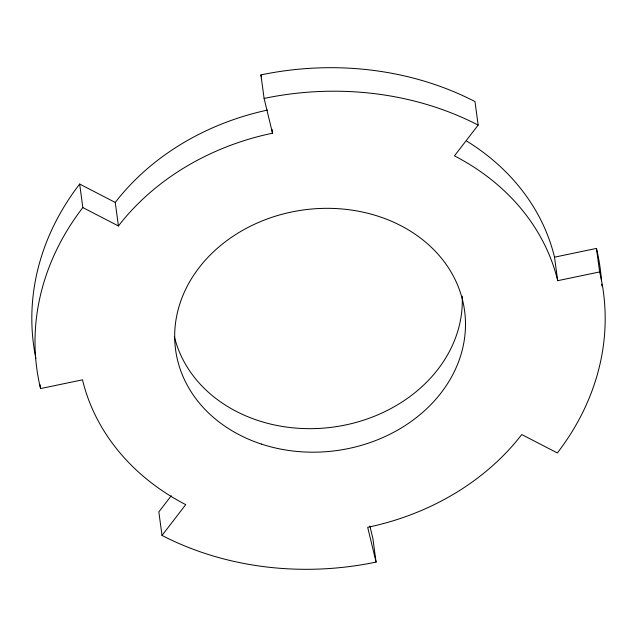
<?xml version="1.0" encoding="UTF-8"?>
<svg xmlns="http://www.w3.org/2000/svg" width="637" height="637" viewBox="0 0 637 637"><rect width="100%" height="100%" fill="white"/><g stroke="black" fill="none" stroke-linecap="round" stroke-linejoin="round"><path stroke-width="0.96" d="M171.281 495.753L158.836 511.909L162.013 535.43A285.878 238.111 -7.7 0 0 376.077 562.089L372.9 538.576L369.866 526.019M162.013 535.43L185.725 504.647A243 202.399 -7.7 0 1 82.484 379.827L40.553 388.578L40.02 384.66M118.426 225.968L115.249 202.455L79.657 184.053L82.834 207.566L118.426 225.968A243 202.399 -7.7 0 1 272.501 133.197L264.1 98.424L260.923 74.911A285.878 238.111 -7.7 0 1 474.987 101.57L478.164 125.091L454.452 155.866A243 202.399 -7.7 0 1 557.701 280.686L599.632 271.935L596.447 248.422L554.516 257.173A243 202.399 -7.7 0 0 466.682 141.072M260.923 74.911L261.393 76.838M376.077 562.089L367.676 527.317A243 202.399 -7.7 0 0 521.751 434.545L557.343 452.947A285.878 238.111 -7.7 0 0 599.632 271.935M554.516 257.173L557.701 280.686M271.975 129.279L272.501 133.197M40.553 388.578A285.878 238.111 -7.7 0 1 82.834 207.566M264.1 98.424A285.878 238.111 -7.7 0 1 478.164 125.091M462.207 296.181A145.801 121.444 -7.7 0 1 334.003 426.981A145.801 121.444 -7.7 0 1 174.339 336.487M115.249 202.455A243 202.399 -7.7 0 1 267.46 110.082M596.447 248.422A285.878 238.111 -7.7 0 1 601.463 280.423M601.702 284.134A285.878 238.111 -7.7 0 1 601.798 285.997M35.895 358.456A285.878 238.111 -7.7 0 1 79.657 184.053M261.345 444.061A145.801 121.444 -7.7 0 0 464.652 311.254A145.801 121.444 -7.7 0 0 234.273 235.459A145.801 121.444 -7.7 0 0 261.345 444.061"/></g></svg>
